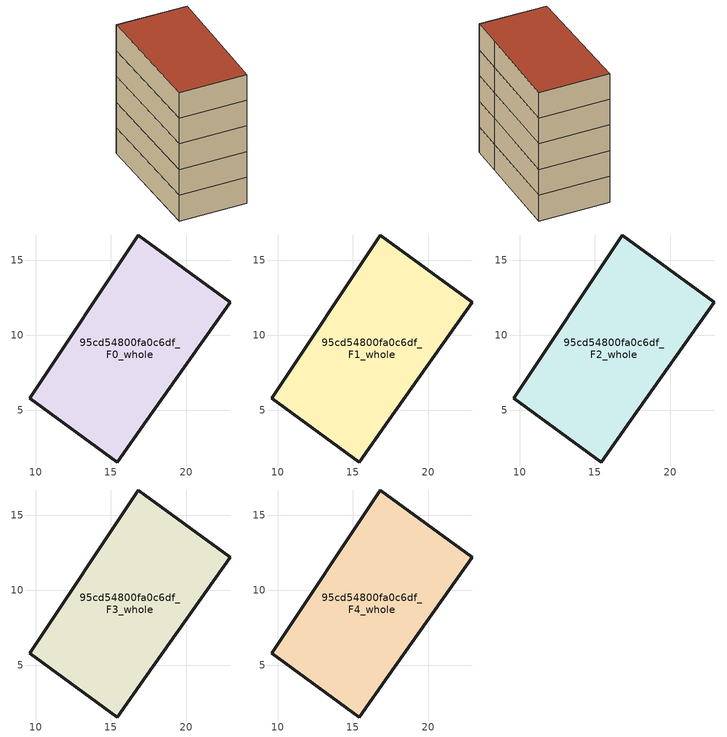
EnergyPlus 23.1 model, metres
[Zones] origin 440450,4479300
95cd54800fa0c6df_F0_whole
 floor ground (EU_floor_Construction): 22.93,12.18 17.38,4.33 15.4,1.56 9.6,5.81 16.8,16.67 z0
 wall outside (EU_wall_Construction): 16.8,16.67 9.6,5.81 15.4,1.56 17.38,4.33 22.93,12.18 16.8,16.67 z0:3
95cd54800fa0c6df_F1_whole
 floor to 95cd54800fa0c6df_F0_whole (EU_floor_Construction): 22.93,12.18 17.38,4.33 15.4,1.56 9.6,5.81 16.8,16.67 z3
 wall outside (EU_wall_Construction): 16.8,16.67 9.6,5.81 15.4,1.56 17.38,4.33 22.93,12.18 16.8,16.67 z3:6
95cd54800fa0c6df_F2_whole
 floor to 95cd54800fa0c6df_F1_whole (EU_floor_Construction): 22.93,12.18 17.38,4.33 15.4,1.56 9.6,5.81 16.8,16.67 z6
 wall outside (EU_wall_Construction): 16.8,16.67 9.6,5.81 15.4,1.56 17.38,4.33 22.93,12.18 16.8,16.67 z6:9
95cd54800fa0c6df_F3_whole
 floor to 95cd54800fa0c6df_F2_whole (EU_floor_Construction): 22.93,12.18 17.38,4.33 15.4,1.56 9.6,5.81 16.8,16.67 z9
 wall outside (EU_wall_Construction): 16.8,16.67 9.6,5.81 15.4,1.56 17.38,4.33 22.93,12.18 16.8,16.67 z9:12
95cd54800fa0c6df_F4_whole
 floor to 95cd54800fa0c6df_F3_whole (EU_floor_Construction): 22.93,12.18 17.38,4.33 15.4,1.56 9.6,5.81 16.8,16.67 z12
 wall outside (EU_wall_Construction): 16.8,16.67 9.6,5.81 15.4,1.56 17.38,4.33 22.93,12.18 16.8,16.67 z12:15
 roof outside (EU_roof_Construction): 17.38,4.33 22.93,12.18 16.8,16.67 9.6,5.81 15.4,1.56 z15
[Building]
EU S2 Campaign: North Axis=0; Terrain=City; Solar Distribution=FullExterior
[Site:Location]
Madrid: Latitude=40.5; Longitude=-3.5; Time Zone=1; Elevation=609
[SizingPeriod:WeatherFileDays]
AnnualSizingPeriod: Begin Month=1; Begin Day of Month=1; End Month=12; End Day of Month=31; Day of Week for Start Day=Monday; Use Weather File Daylight Saving Period=No; Use Weather File Rain and Snow Indicators=No
[MATERIAL]
EU_InternalMass_Material: Roughness=MediumRough; Thickness=0.1; Conductivity=1; Density=1800; Specific Heat=900; Thermal Absorptance=0.9; Solar Absorptance=0.7; Visible Absorptance=0.7
[MATERIAL:NOMASS] Roughness=MediumRough; Thermal Absorptance=0.9; Solar Absorptance=0.7; Visible Absorptance=0.7
Name | Thermal Resistance
EU_wall_NoMass; EU_roof_NoMass | 2.16768
EU_floor_NoMass | 1.14339
[CONSTRUCTION]
EU_wall_Construction: EU_wall_NoMass
EU_roof_Construction: EU_roof_NoMass
EU_floor_Construction: EU_floor_NoMass
EU_InternalMass_Construction: EU_InternalMass_Material
[ZONE] Type=1; Multiplier=1; Ceiling Height=autocalculate; Volume=288.802; Floor Area=autocalculate; Part of Total Floor Area=Yes
95cd54800fa0c6df_F0_whole; 95cd54800fa0c6df_F1_whole; 95cd54800fa0c6df_F2_whole; 95cd54800fa0c6df_F3_whole; 95cd54800fa0c6df_F4_whole
[INTERNALMASS] Construction=EU_InternalMass_Construction; Surface Area=96.2671
Name | Zone or ZoneList
95cd54800fa0c6df_F0_whole_EU_InternalMass | 95cd54800fa0c6df_F0_whole
95cd54800fa0c6df_F1_whole_EU_InternalMass | 95cd54800fa0c6df_F1_whole
95cd54800fa0c6df_F2_whole_EU_InternalMass | 95cd54800fa0c6df_F2_whole
95cd54800fa0c6df_F3_whole_EU_InternalMass | 95cd54800fa0c6df_F3_whole
95cd54800fa0c6df_F4_whole_EU_InternalMass | 95cd54800fa0c6df_F4_whole
[OTHEREQUIPMENT] Fuel Type=Electricity; Design Level Calculation Method=Watts/Area; Power per Zone Floor Area=1; Fraction Latent=0; Fraction Radiant=0; Fraction Lost=0; Carbon Dioxide Generation Rate=0; EndUse Subcategory=EU_Step8_InternalGains
Name | Zone or ZoneList or Space or SpaceList | Schedule
EU_Step8_InternalGain_95cd54800fa0c6df_F0_whole_f000 | 95cd54800fa0c6df_F0_whole | EU_Step8_GainSchedule_95cd54800fa0c6df_F0_whole_f000
EU_Step8_InternalGain_95cd54800fa0c6df_F1_whole_f000 | 95cd54800fa0c6df_F1_whole | EU_Step8_GainSchedule_95cd54800fa0c6df_F1_whole_f000
EU_Step8_InternalGain_95cd54800fa0c6df_F2_whole_f000 | 95cd54800fa0c6df_F2_whole | EU_Step8_GainSchedule_95cd54800fa0c6df_F2_whole_f000
EU_Step8_InternalGain_95cd54800fa0c6df_F3_whole_f000 | 95cd54800fa0c6df_F3_whole | EU_Step8_GainSchedule_95cd54800fa0c6df_F3_whole_f000
EU_Step8_InternalGain_95cd54800fa0c6df_F4_whole_f000 | 95cd54800fa0c6df_F4_whole | EU_Step8_GainSchedule_95cd54800fa0c6df_F4_whole_f000
[ZONEVENTILATION:DESIGNFLOWRATE] Schedule=EU_AlwaysOn; Design Flow Rate Calculation Method=AirChanges/Hour; Air Changes per Hour=0.480546; Ventilation Type=Natural; Fan Pressure Rise=0; Fan Total Efficiency=1; Constant Term Coefficient=1; Temperature Term Coefficient=0; Velocity Term Coefficient=0; Velocity Squared Term Coefficient=0; Minimum Indoor Temperature=-100; Maximum Indoor Temperature=100; Delta Temperature=-100; Minimum Outdoor Temperature=-100; Maximum Outdoor Temperature=100; Maximum Wind Speed=40
Name | Zone or ZoneList or Space or SpaceList
EU_ConstantAir_95cd54800fa0c6df_F0_whole | 95cd54800fa0c6df_F0_whole
EU_ConstantAir_95cd54800fa0c6df_F1_whole | 95cd54800fa0c6df_F1_whole
EU_ConstantAir_95cd54800fa0c6df_F2_whole | 95cd54800fa0c6df_F2_whole
EU_ConstantAir_95cd54800fa0c6df_F3_whole | 95cd54800fa0c6df_F3_whole
EU_ConstantAir_95cd54800fa0c6df_F4_whole | 95cd54800fa0c6df_F4_whole
[HVACTEMPLATE:THERMOSTAT] Constant Heating Setpoint=20; Constant Cooling Setpoint=50
EU_HeatOnly_95cd54800fa0c6df_F0_whole; EU_HeatOnly_95cd54800fa0c6df_F1_whole; EU_HeatOnly_95cd54800fa0c6df_F2_whole; EU_HeatOnly_95cd54800fa0c6df_F3_whole; EU_HeatOnly_95cd54800fa0c6df_F4_whole
[HVACTEMPLATE:ZONE:IDEALLOADSAIRSYSTEM] System Availability Schedule=EU_AlwaysOn; Maximum Heating Supply Air Temperature=50; Minimum Cooling Supply Air Temperature=13; Maximum Heating Supply Air Humidity Ratio=0.0156; Minimum Cooling Supply Air Humidity Ratio=0.0077; Heating Limit=NoLimit; Cooling Limit=NoLimit; Heating Availability Schedule=EU_AlwaysOn; Cooling Availability Schedule=EU_CoolingOff; Dehumidification Control Type=ConstantSensibleHeatRatio; Cooling Sensible Heat Ratio=0.7; Dehumidification Setpoint=60; Humidification Control Type=None; Humidification Setpoint=30; Outdoor Air Method=None; Outdoor Air Flow Rate per Person=0.00944; Outdoor Air Flow Rate per Zone Floor Area=0; Outdoor Air Flow Rate per Zone=0; Demand Controlled Ventilation Type=None; Outdoor Air Economizer Type=NoEconomizer; Heat Recovery Type=None; Sensible Heat Recovery Effectiveness=0.7; Latent Heat Recovery Effectiveness=0.65
Name | Template Thermostat
95cd54800fa0c6df_F0_whole | EU_HeatOnly_95cd54800fa0c6df_F0_whole
95cd54800fa0c6df_F1_whole | EU_HeatOnly_95cd54800fa0c6df_F1_whole
95cd54800fa0c6df_F2_whole | EU_HeatOnly_95cd54800fa0c6df_F2_whole
95cd54800fa0c6df_F3_whole | EU_HeatOnly_95cd54800fa0c6df_F3_whole
95cd54800fa0c6df_F4_whole | EU_HeatOnly_95cd54800fa0c6df_F4_whole
[SIZING:ZONE] Zone Cooling Design Supply Air Temperature Input Method=SupplyAirTemperature; Zone Cooling Design Supply Air Temperature=13; Zone Heating Design Supply Air Temperature Input Method=SupplyAirTemperature; Zone Heating Design Supply Air Temperature=50; Zone Cooling Design Supply Air Humidity Ratio=0.008; Zone Heating Design Supply Air Humidity Ratio=0.008; Cooling Design Air Flow Method=DesignDay; Cooling Design Air Flow Rate=0; Cooling Minimum Air Flow per Zone Floor Area=0.000762; Cooling Minimum Air Flow=0; Cooling Minimum Air Flow Fraction=0.2; Heating Design Air Flow Method=DesignDay; Heating Design Air Flow Rate=0; Heating Maximum Air Flow per Zone Floor Area=0.002032; Heating Maximum Air Flow=0.141576; Heating Maximum Air Flow Fraction=0.3; Account for Dedicated Outdoor Air System=No; Dedicated Outdoor Air System Control Strategy=NeutralSupplyAir; Dedicated Outdoor Air Low Setpoint Temperature for Design=autosize; Dedicated Outdoor Air High Setpoint Temperature for Design=autosize; Zone Load Sizing Method=Sensible Load Only No Latent Load; Zone Latent Cooling Design Supply Air Humidity Ratio Input Method=HumidityRatioDifference; Zone Cooling Design Supply Air Humidity Ratio Difference=0.005; Zone Latent Heating Design Supply Air Humidity Ratio Input Method=HumidityRatioDifference; Zone Humidification Design Supply Air Humidity Ratio Difference=0.005
95cd54800fa0c6df_F0_whole; 95cd54800fa0c6df_F1_whole; 95cd54800fa0c6df_F2_whole; 95cd54800fa0c6df_F3_whole; 95cd54800fa0c6df_F4_whole
[SCHEDULE:CONSTANT]
Name | Hourly Value
EU_AlwaysOn | 1
EU_CoolingOff | 0
[SCHEDULE:FILE] Column Number=1; Rows to Skip at Top=0; Number of Hours of Data=8760; Column Separator=Comma; Interpolate to Timestep=No; Minutes per Item=60; Adjust Schedule for Daylight Savings=Yes
Name | File
EU_Step8_GainSchedule_95cd54800fa0c6df_F0_whole_f000 | C:\Users\o_iseri\Desktop\OpenUBEM\openubem\outputs\eu_evidence\EU-11\ES-MAD-BERRUGUETE\idfs\95cd54800fa0c6df\95cd54800fa0c6df_F0_whole_f000_gain.csv
EU_Step8_GainSchedule_95cd54800fa0c6df_F1_whole_f000 | C:\Users\o_iseri\Desktop\OpenUBEM\openubem\outputs\eu_evidence\EU-11\ES-MAD-BERRUGUETE\idfs\95cd54800fa0c6df\95cd54800fa0c6df_F1_whole_f000_gain.csv
EU_Step8_GainSchedule_95cd54800fa0c6df_F2_whole_f000 | C:\Users\o_iseri\Desktop\OpenUBEM\openubem\outputs\eu_evidence\EU-11\ES-MAD-BERRUGUETE\idfs\95cd54800fa0c6df\95cd54800fa0c6df_F2_whole_f000_gain.csv
EU_Step8_GainSchedule_95cd54800fa0c6df_F3_whole_f000 | C:\Users\o_iseri\Desktop\OpenUBEM\openubem\outputs\eu_evidence\EU-11\ES-MAD-BERRUGUETE\idfs\95cd54800fa0c6df\95cd54800fa0c6df_F3_whole_f000_gain.csv
EU_Step8_GainSchedule_95cd54800fa0c6df_F4_whole_f000 | C:\Users\o_iseri\Desktop\OpenUBEM\openubem\outputs\eu_evidence\EU-11\ES-MAD-BERRUGUETE\idfs\95cd54800fa0c6df\95cd54800fa0c6df_F4_whole_f000_gain.csv
